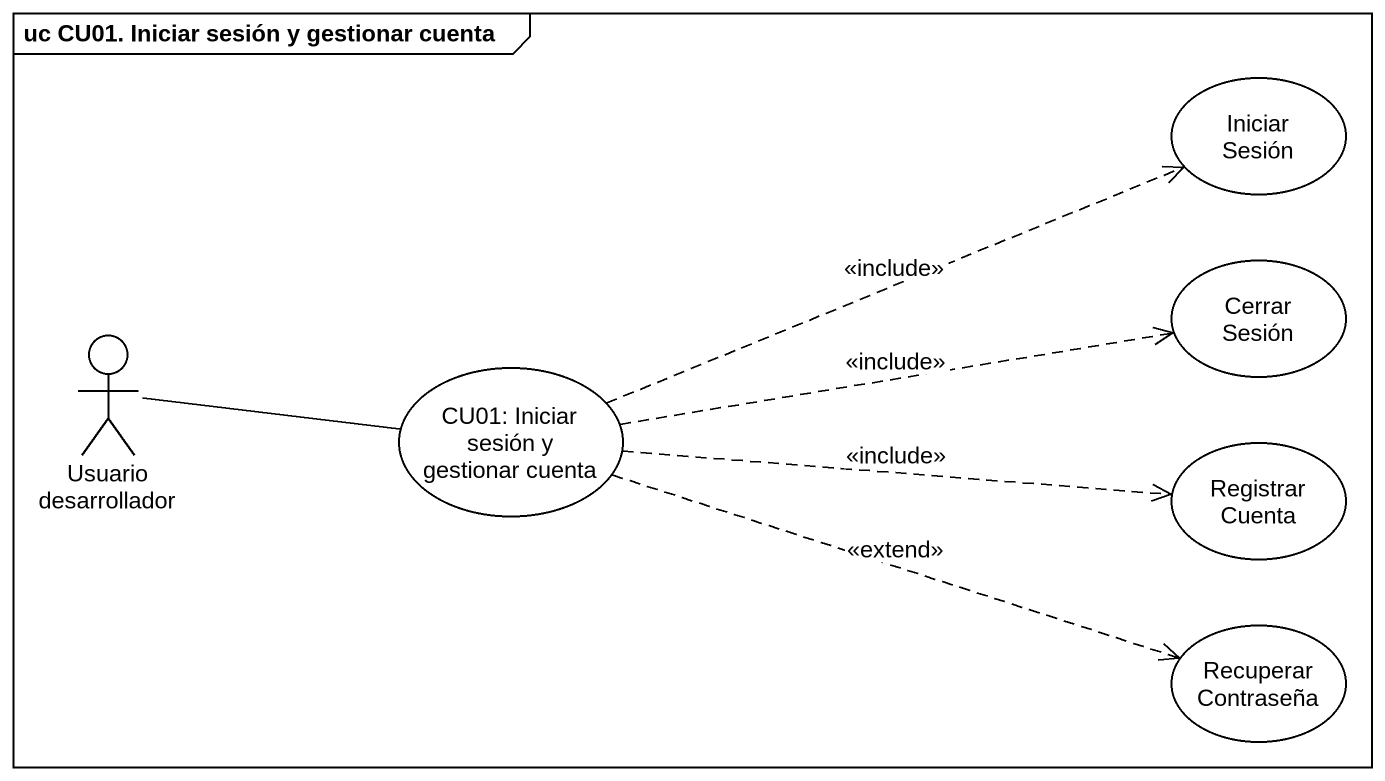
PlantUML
@startuml
mainframe uc CU01. Iniciar sesión y gestionar cuenta
usecase "Iniciar Sesión" as Iniciar_Sesión
usecase "Cerrar Sesión" as Cerrar_Sesión
actor "Usuario desarrollador" as Usuario_desarrollador
usecase "CU01: Iniciar sesión y gestionar cuenta" as CU01_Iniciar_sesión_y
usecase "Registrar Cuenta" as Registrar_Cuenta
usecase "Recuperar Contraseña" as Recuperar_Contraseña
Usuario_desarrollador -right- CU01_Iniciar_sesión_y
CU01_Iniciar_sesión_y .right.> Iniciar_Sesión : <<include>>
CU01_Iniciar_sesión_y .right.> Cerrar_Sesión : <<include>>
CU01_Iniciar_sesión_y .right.> Registrar_Cuenta : <<include>>
CU01_Iniciar_sesión_y .right.> Recuperar_Contraseña : <<extend>>
@enduml
